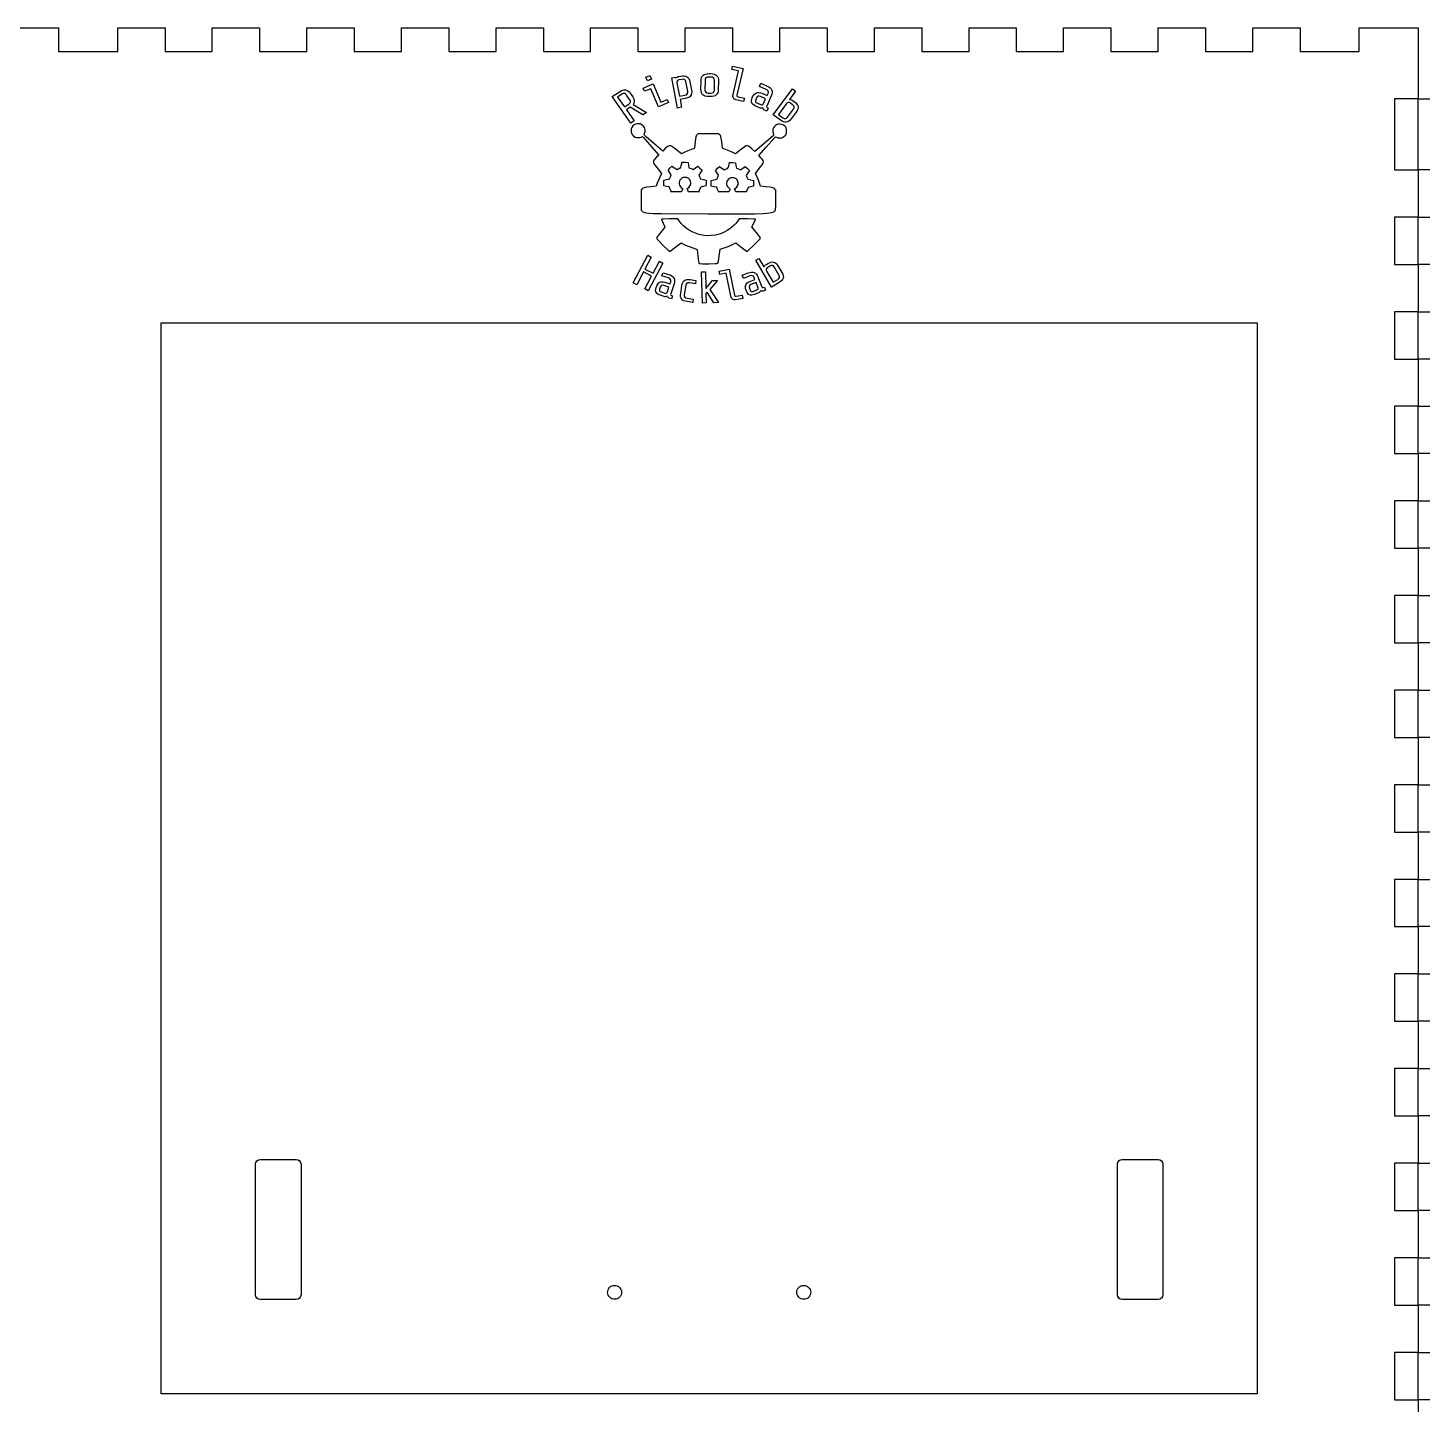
# Model space of a CAD drawing. Extents: x 0 to 1030, y 175 to 747.
# Drawn here: x 306.1 to 600.9, y 455.9 to 746.8 of the extents above; entities that cross this region are included whole.
import ezdxf

# ---------------------------------------------------------------- set-up
doc = ezdxf.new("R2010")
doc.units = 0
doc.layers.add('Layer_1', color=7, linetype='CONTINUOUS')

msp = doc.modelspace()

# ---------------------------------------------------------------- linework, layer by layer
at = {"layer": 'Layer_1', "color": 1}
for points in [[(300.126999, 746.809952), (312.626999, 746.809952), (312.626999, 741.809952), (325.126999, 741.809952), (325.126999, 746.809952), (335.126999, 746.809952), (335.126999, 741.809952), (345.126999, 741.809952), (345.126999, 746.809952), (355.126999, 746.809952), (355.126999, 741.809952), (365.126999, 741.809952), (365.126999, 746.809952), (375.126999, 746.809952), (375.126999, 741.809952), (385.126999, 741.809952), (385.126999, 746.809952), (395.126999, 746.809952), (395.126999, 741.809952), (405.126999, 741.809952), (405.126999, 746.809952), (415.126999, 746.809952), (415.126999, 741.809952), (425.126999, 741.809952), (425.126999, 746.809952), (435.126999, 746.809952), (435.126999, 741.809952), (445.126999, 741.809952), (445.126999, 746.809952), (455.126999, 746.809952), (455.126999, 741.809952), (465.126999, 741.809952), (465.126999, 746.809952), (475.126999, 746.809952), (475.126999, 741.809952), (485.126999, 741.809952), (485.126999, 746.809952), (495.126999, 746.809952), (495.126999, 741.809952), (505.126999, 741.809952), (505.126999, 746.809952), (515.126999, 746.809952), (515.126999, 741.809952), (525.126999, 741.809952), (525.126999, 746.809952), (535.126999, 746.809952), (535.126999, 741.809952), (545.126999, 741.809952), (545.126999, 746.809952), (555.126999, 746.809952), (555.126999, 741.809952), (565.126999, 741.809952), (565.126999, 746.809952), (575.126999, 746.809952), (575.126999, 741.809952), (587.626992, 741.809952), (587.626992, 746.809952), (600.126999, 746.809952), (600.126999, 731.809952), (595.126984, 731.809952), (595.126984, 716.809952), (600.126999, 716.809952), (600.126999, 706.809952), (595.126984, 706.809952), (595.126984, 696.809952), (600.126999, 696.809952), (600.126999, 686.809952), (595.126984, 686.809952), (595.126984, 676.809952), (600.126999, 676.809952), (600.126999, 666.809952), (595.126984, 666.809952), (595.126984, 656.809952), (600.126999, 656.809952), (600.126999, 646.809952), (595.126984, 646.809952), (595.126984, 636.809952), (600.126999, 636.809952), (600.126999, 626.809952), (595.126984, 626.809952), (595.126984, 616.809952), (600.126999, 616.809952), (600.126999, 606.809953), (595.126984, 606.809953), (595.126984, 596.809953), (600.126999, 596.809953), (600.126999, 586.809953), (595.126984, 586.809953), (595.126984, 576.809953), (600.126999, 576.809953), (600.126999, 566.809953), (595.126984, 566.809953), (595.126984, 556.809953), (600.126999, 556.809953), (600.126999, 546.809953), (595.126984, 546.809953), (595.126984, 536.809953), (600.126999, 536.809953), (600.126999, 526.809953), (595.126984, 526.809953), (595.126984, 516.809953), (600.126999, 516.809953), (600.126999, 506.809953), (595.126984, 506.809953), (595.126984, 496.809953), (600.126999, 496.809953), (600.126999, 486.809953), (595.126984, 486.809953), (595.126984, 476.809953), (600.126999, 476.809953), (600.126999, 466.809953), (595.126984, 466.809953), (595.126984, 456.809953), (600.126999, 456.809953), (600.126999, 446.809953)], [(605.126999, 716.809952), (600.126999, 716.809952), (600.126999, 731.809952), (605.126999, 731.809952)], [(605.126999, 696.809952), (600.126999, 696.809952), (600.126999, 706.809952), (605.126999, 706.809952)], [(605.126999, 676.809952), (600.126999, 676.809952), (600.126999, 686.809952), (605.126999, 686.809952)], [(605.126999, 656.809952), (600.126999, 656.809952), (600.126999, 666.809952), (605.126999, 666.809952)], [(605.126999, 636.809952), (600.126999, 636.809952), (600.126999, 646.809952), (605.126999, 646.809952)], [(605.126999, 616.809952), (600.126999, 616.809952), (600.126999, 626.809952), (605.126999, 626.809952)], [(605.126999, 596.809953), (600.126999, 596.809953), (600.126999, 606.809953), (605.126999, 606.809953)], [(605.126999, 576.809953), (600.126999, 576.809953), (600.126999, 586.809953), (605.126999, 586.809953)], [(605.126999, 556.809953), (600.126999, 556.809953), (600.126999, 566.809953), (605.126999, 566.809953)], [(605.126999, 536.809953), (600.126999, 536.809953), (600.126999, 546.809953), (605.126999, 546.809953)], [(605.126999, 516.809953), (600.126999, 516.809953), (600.126999, 526.809953), (605.126999, 526.809953)], [(355.291379, 507.586574), (362.870648, 507.586574)], [(537.508374, 507.586574), (545.087643, 507.586574)], [(354.273405, 478.989336), (354.273405, 506.568605)], [(363.888623, 506.568605), (363.888623, 478.989336)], [(536.490399, 478.989336), (536.490399, 506.568605)], [(546.105589, 506.568605), (546.105589, 478.989336)], [(605.126999, 496.809953), (600.126999, 496.809953), (600.126999, 506.809953), (605.126999, 506.809953)], [(605.126999, 476.809953), (600.126999, 476.809953), (600.126999, 486.809953), (605.126999, 486.809953)], [(362.870648, 477.97137), (355.291379, 477.97137)], [(545.087643, 477.97137), (537.508374, 477.97137)], [(605.126999, 456.809953), (600.126999, 456.809953), (600.126999, 466.809953), (605.126999, 466.809953)]]:
    msp.add_lwpolyline(points, dxfattribs=at)
at = {"layer": 'Layer_1', "color": 7}
for points in [[(450.16723, 737.143271), (450.492718, 737.143271)], [(455.241103, 732.734886), (456.368799, 737.716217), (454.953219, 738.027314), (455.114311, 738.738914), (457.348462, 738.247912), (456.070403, 732.602328)], [(445.1004, 731.850166), (444.025101, 731.645434), (444.343437, 730.022796), (443.519989, 729.865958), (442.265284, 736.260995), (443.040345, 736.408605), (443.04029, 736.408605)], [(443.04029, 736.408605), (443.085264, 736.179458)], [(443.332239, 735.176977), (443.884654, 732.361243), (445.05689, 732.584561)], [(443.815297, 736.556221), (444.164085, 736.622701)], [(444.401415, 735.924664), (443.858916, 735.821555), (443.858916, 735.821826)], [(445.661701, 733.343366), (445.249734, 735.443166)], [(446.110569, 735.409111), (446.447599, 733.691098)], [(448.441549, 733.862311), (448.467016, 735.611941)], [(449.308833, 735.804975), (449.277405, 733.666378)], [(450.580985, 736.412675), (450.058155, 736.426221)], [(451.280133, 733.631673), (451.31156, 735.770134), (451.311669, 735.770269)], [(452.146983, 735.564053), (452.121516, 733.814287), (452.121516, 733.814157)], [(462.231767, 733.811691), (460.838836, 734.433745), (461.144331, 735.097721), (462.447423, 734.515824)], [(432.693468, 729.489883), (434.320207, 727.170428), (433.613961, 726.689607), (429.687507, 732.288115), (431.213516, 733.327094)], [(431.731198, 732.793628), (430.813957, 732.169131), (432.272397, 730.089688), (433.189639, 730.714185)], [(433.37273, 731.701466), (432.727604, 732.62119)], [(433.484784, 733.029971), (434.023219, 732.262199)], [(450.00798, 733.023973), (450.530919, 733.010427)], [(450.421411, 732.282962), (450.095814, 732.282962)], [(456.342953, 732.243754), (457.623776, 731.962231), (457.462684, 731.250632), (455.844831, 731.606225), (455.844831, 731.606095)], [(459.298035, 732.02638), (459.379474, 732.203565)], [(460.224813, 732.039038), (460.021186, 731.596201)], [(461.683741, 730.854052), (462.131796, 731.828042), (461.008489, 732.329762)], [(461.322924, 732.990064), (462.437236, 732.492414), (462.640917, 732.93511)], [(463.323539, 732.416983), (462.345935, 730.291814)], [(465.25859, 727.299724), (463.699203, 728.426753), (467.784256, 733.913873), (468.460538, 733.42518), (467.176681, 731.700659)], [(467.890079, 731.426191), (468.176501, 731.219156)], [(434.083798, 730.637123), (436.93414, 728.950038), (436.162981, 728.424992), (433.489173, 730.031482), (432.693468, 729.489883)], [(460.851082, 729.891989), (460.051259, 730.249219)], [(460.267186, 730.952848), (461.067009, 730.595758), (461.066684, 730.595878)], [(462.674404, 729.825515), (462.389283, 729.205764), (461.895008, 729.426502), (461.893599, 729.426112)], [(466.534698, 730.838322), (464.81319, 728.525928), (465.775785, 727.830199)], [(466.751871, 727.90848), (468.035728, 729.633012)], [(467.818393, 730.573759), (467.37283, 730.89571)], [(468.595241, 728.987486), (467.544867, 727.576495)], [(435.196593, 726.548163), (434.895271, 726.523075), (434.601697, 726.436488), (434.326113, 726.287241), (434.078759, 726.073915), (433.857739, 725.777925), (433.719567, 725.459892), (433.662131, 725.131277), (433.683263, 724.803599), (433.780905, 724.488237), (433.952942, 724.19656), (434.197261, 723.940022), (434.511751, 723.730142), (434.794, 723.643793), (435.150319, 723.617893), (435.513033, 723.650837), (435.814193, 723.742989), (436.078127, 723.872085), (436.273464, 723.640802), (437.990692, 721.672547), (439.512691, 719.935503), (438.96602, 719.381951), (438.50003, 718.866045), (438.432678, 718.708481), (438.419673, 718.530532), (438.443515, 718.288418), (438.562559, 718.023644), (438.849631, 717.616049), (439.377446, 716.945245), (440.078652, 716.018683), (439.74211, 715.262712), (439.448211, 714.59238), (439.214187, 713.975458), (439.006658, 713.376731), (437.823423, 713.222932), (436.962967, 713.115798), (436.445826, 713.020427), (436.154257, 712.906238), (435.970408, 712.742789), (435.792356, 712.534405), (435.792356, 710.401216), (435.792356, 708.268033), (435.989318, 708.060504), (436.149814, 707.912823), (436.367637, 707.819024), (436.779172, 707.742163), (437.5208, 707.645697), (438.359312, 707.576682), (440.089544, 707.538265), (449.915758, 707.512365), (459.935195, 707.524123), (461.590001, 707.564924), (462.46227, 707.644608), (463.344671, 707.77527), (463.845394, 707.892125), (463.983944, 707.964283), (464.089063, 708.052436), (464.165301, 708.184122), (464.217319, 708.386779), (464.267169, 709.115463), (464.275296, 710.458479), (464.275296, 712.534177), (464.097462, 712.742486), (463.913829, 712.905772), (463.622423, 713.020042), (463.104578, 713.116118), (462.242117, 713.224742), (461.059098, 713.378465), (460.853466, 713.975154), (460.619442, 714.592071), (460.325543, 715.262403), (459.989, 716.020807), (460.784489, 717.073484), (461.358795, 717.830556), (461.622567, 718.243017), (461.651826, 718.509514), (461.588918, 718.764882), (461.421595, 719.036636), (461.137829, 719.352393), (460.692212, 719.798968), (462.249161, 721.570126), (464.001446, 723.572339), (464.196783, 723.803703), (464.430374, 723.69445), (464.706283, 723.592025), (464.982355, 723.540278), (465.253984, 723.540278), (465.516293, 723.585739), (465.764622, 723.67813), (465.99415, 723.815933), (466.200052, 723.997962), (466.377616, 724.222818), (466.46946, 724.381011), (466.523915, 724.53669), (466.556426, 724.996362), (466.543422, 725.347724), (466.48772, 725.598616), (466.3651, 725.812809), (466.151069, 726.054056), (465.869416, 726.27836), (465.552489, 726.419458), (465.21573, 726.479847), (464.874527, 726.461803), (464.54427, 726.368318), (464.240347, 726.201656), (463.978038, 725.964565), (463.772894, 725.659401), (463.666908, 725.391641), (463.617058, 725.121296), (463.624102, 724.854874), (463.688962, 724.598802), (463.81402, 724.177959), (463.690533, 724.017333), (463.313189, 723.656483), (461.821425, 722.356051), (459.817559, 720.653204), (459.2199, 721.239382), (458.669111, 721.735834), (458.496315, 721.82415), (458.312845, 721.860238), (458.047285, 721.860238), (457.848047, 721.811634), (456.706371, 720.963581), (455.720098, 720.197412), (455.036934, 720.523913), (454.356426, 720.818647), (453.679711, 721.068753), (453.203263, 721.244751), (453.004405, 721.36114), (452.835619, 722.724075), (452.662119, 723.866861), (452.57927, 724.078778), (452.455404, 724.222694), (452.242457, 724.432335), (450.032905, 724.432335), (447.823137, 724.432335), (447.604663, 724.217123), (447.477383, 724.071171), (447.393722, 723.863881), (447.224556, 722.752625), (447.061568, 721.395174), (447.022555, 721.333999), (446.901506, 721.261061), (446.386262, 721.068753), (445.708192, 720.818018), (445.024541, 720.521789), (444.336989, 720.193256), (443.399916, 720.921154), (442.659371, 721.491721), (442.245019, 721.777909), (441.998694, 721.870457), (441.762177, 721.86027), (441.576215, 721.825754), (441.409163, 721.745441), (440.912721, 721.304512), (440.381167, 720.783903), (438.393123, 722.469027), (436.891659, 723.774081), (436.541246, 724.112893), (436.439324, 724.259398), (436.585894, 724.666365), (436.651079, 724.92856), (436.656497, 725.199604), (436.59982, 725.477556), (436.482509, 725.761003), (436.243825, 726.096911), (435.935404, 726.342315), (435.579247, 726.494151), (435.197081, 726.549837), (435.197081, 726.549837)], [(444.441783, 718.409467), (445.077317, 718.389852), (445.713015, 718.370237), (445.816887, 717.794019), (445.920922, 717.217958), (446.350879, 717.051848), (446.780836, 716.885891), (447.290012, 717.232544), (447.799025, 717.57936), (448.239114, 717.141963), (448.67915, 716.704328), (448.324835, 716.204424), (447.970411, 715.704357), (448.151552, 715.300295), (448.345425, 714.876233), (448.956847, 714.747684), (449.555374, 714.63945), (449.535867, 714.019001), (449.515819, 713.39847), (448.997215, 713.308355), (448.608709, 713.220987), (448.402699, 713.137694), (448.172792, 712.6723), (448.018907, 712.287604), (448.11411, 712.146511), (445.824961, 712.146511), (445.536047, 712.827356), (445.693887, 712.956998), (445.900603, 713.089069), (446.125307, 713.386706), (446.230968, 713.611796), (446.288296, 713.844417), (446.299133, 714.078214), (446.264454, 714.306679), (446.186536, 714.523375), (446.066734, 714.722039), (445.906726, 714.896151), (445.708138, 715.03928), (445.39159, 715.165315), (445.04692, 715.209258), (444.713086, 715.170029), (444.428995, 715.048151), (444.188197, 714.851216), (444.009604, 714.626283), (443.893757, 714.380641), (443.841197, 714.121827), (443.852576, 713.857129), (443.928543, 713.594001), (444.069587, 713.339809), (444.276302, 713.102095), (444.588515, 712.80618), (444.485022, 712.557173), (444.316074, 712.146674), (442.030176, 712.146674), (442.134536, 712.297411), (441.948302, 712.745401), (441.76196, 713.193618), (441.179744, 713.296125), (440.59731, 713.398632), (440.59731, 714.011323), (440.59731, 714.624007), (441.172375, 714.734198), (441.594258, 714.82965), (441.801082, 714.904154), (442.008122, 715.346731), (442.161411, 715.72907), (441.846055, 716.173603), (441.623355, 716.51532), (441.530753, 716.712884), (441.647684, 716.893737), (441.928741, 717.195612), (442.326567, 717.58376), (442.861372, 717.235768), (443.396177, 716.887858), (443.794327, 717.056481), (444.048184, 717.18173), (444.199901, 717.345411), (444.299493, 717.638264), (444.396972, 718.151114), (444.441403, 718.409142), (444.441403, 718.409142)], [(454.465771, 718.340907), (455.101523, 718.321292), (455.737057, 718.301677), (455.841092, 717.725377), (455.944965, 717.149322), (456.374922, 716.983207), (456.804988, 716.817255), (457.314055, 717.163984), (457.823068, 717.510794), (458.263103, 717.073322), (458.703355, 716.635763), (458.348932, 716.135864), (457.994617, 715.635721), (458.175595, 715.231729), (458.369631, 714.807429), (458.981053, 714.679124), (459.579417, 714.570814), (459.559368, 713.95044), (459.539862, 713.329834), (459.021367, 713.239719), (458.632861, 713.152427), (458.42685, 713.069134), (458.196998, 712.603734), (458.043112, 712.218968), (458.092421, 712.146029), (455.820231, 712.146029), (455.560144, 712.75879), (455.717984, 712.888433), (455.9247, 713.020427), (456.149405, 713.318146), (456.255065, 713.543236), (456.312393, 713.775857), (456.32323, 714.009572), (456.289093, 714.238038), (456.211121, 714.454815), (456.091373, 714.653479), (455.93131, 714.827515), (455.732669, 714.970644), (455.416229, 715.096679), (455.071613, 715.140622), (454.737834, 715.101393), (454.453742, 714.979439), (454.212945, 714.782504), (454.034297, 714.557566), (453.91845, 714.31193), (453.865891, 714.05311), (453.877269, 713.788417), (453.953182, 713.525289), (454.094171, 713.271179), (454.300887, 713.033383), (454.613154, 712.737468), (454.50977, 712.488456), (454.368726, 712.146116), (452.102064, 712.146116), (452.159283, 712.228705), (451.972941, 712.676765), (451.786708, 713.124988), (451.204328, 713.227413), (450.622112, 713.32992), (450.622112, 713.942605), (450.622112, 714.555371), (451.197014, 714.665567), (451.618951, 714.761014), (451.825829, 714.835518), (452.032761, 715.278095), (452.18605, 715.660434), (451.870694, 716.104891), (451.647994, 716.44669), (451.555338, 716.644248), (451.672269, 716.825106), (451.95338, 717.126976), (452.351314, 717.515042), (452.886119, 717.167132), (453.420762, 716.819146), (453.818912, 716.987845), (454.072823, 717.113099), (454.22454, 717.276699), (454.324078, 717.569552), (454.421557, 718.082478), (454.465988, 718.34043), (454.465988, 718.34043)], [(441.803358, 706.415158), (440.467212, 706.397115), (440.17055, 706.372786), (440.078869, 706.335886), (440.462173, 705.51175), (440.845477, 704.766523), (440.574336, 704.415866), (439.673675, 703.281706), (439.228708, 702.687845), (439.042962, 702.359934), (439.13123, 702.213272), (439.393105, 701.91273), (440.413407, 700.876373), (441.542728, 699.80362), (441.793442, 699.612413), (441.917038, 699.580227), (443.170659, 700.505374), (444.292287, 701.380872), (444.933673, 701.043317), (445.50359, 700.769363), (446.139558, 700.504513), (446.756616, 700.282008), (447.269476, 700.134874), (447.513145, 700.06115), (447.614471, 699.993701), (447.788621, 698.52379), (447.95058, 697.391824), (448.014139, 697.139127), (448.078348, 697.032231), (448.294762, 696.989859), (448.755713, 696.960057), (450.080859, 696.938871), (451.393488, 696.967101), (451.838725, 696.999287), (452.033195, 697.043231), (452.141402, 697.527692), (452.288839, 698.558793), (452.510943, 700.01906), (453.361538, 700.3087), (454.168025, 700.604219), (454.978144, 700.964288), (455.790755, 701.370393), (456.870443, 700.531828), (458.112686, 699.608642), (458.234223, 699.591411), (458.448903, 699.728975), (459.650887, 700.873095), (460.674277, 701.912513), (460.936857, 702.213683), (461.025341, 702.36066), (460.839595, 702.688565), (460.394683, 703.282432), (459.494021, 704.416592), (459.22288, 704.767244), (459.606184, 705.512476), (459.989542, 706.336607), (459.897861, 706.373452), (459.601633, 706.397781), (458.267275, 706.415825), (456.545008, 706.415825), (456.234908, 705.990116), (455.873495, 705.53907), (455.462719, 705.107401), (455.010167, 704.70051), (454.52337, 704.323817), (454.00986, 703.982728), (453.477222, 703.682582), (452.932989, 703.428942), (452.384746, 703.227141), (451.497035, 703.010055), (450.548854, 702.893585), (449.600185, 702.881826), (448.710956, 702.97892), (447.984012, 703.148091), (447.277387, 703.385415), (446.597312, 703.6869), (445.949965, 704.04885), (445.341469, 704.467423), (444.778054, 704.938701), (444.265899, 705.458844), (443.811071, 706.024079), (443.5279, 706.415754), (441.803358, 706.415754), (441.803358, 706.415754)], [(454.770331, 690.087291), (453.798149, 694.933729), (452.441146, 694.661515), (452.302265, 695.35387), (454.443931, 695.783482), (455.545737, 690.29085)], [(464.978886, 692.951899), (463.393067, 692.008172), (460.022626, 697.671807), (460.710353, 698.081075), (461.769634, 696.301084)], [(462.280155, 696.824011), (462.571427, 696.997356)], [(463.013456, 696.438693), (462.560364, 696.169062), (462.560364, 696.169051)], [(464.992526, 694.493894), (463.933244, 696.273897)], [(464.71727, 696.521341), (465.583954, 695.064976)], [(441.564856, 693.940837), (440.1761, 694.389267), (440.393079, 695.061247), (441.692238, 694.641756)], [(440.793073, 693.05223), (441.904078, 692.693492), (442.048731, 693.141475)], [(446.195957, 693.605005), (447.398415, 693.433953), (447.298967, 692.734847), (446.003295, 692.919154)], [(458.807252, 694.383637), (457.445053, 693.860055), (457.191706, 694.519177), (458.466022, 695.008987)], [(458.765084, 693.207504), (459.854844, 693.626374), (459.685947, 694.065788)], [(460.479755, 692.000574), (460.10818, 692.967297), (459.009632, 692.545051)], [(460.500521, 694.177083), (461.311231, 692.067872)], [(462.299272, 695.411077), (463.719672, 693.024257), (464.698673, 693.606859)], [(438.978665, 691.906661), (439.036531, 692.085866)], [(439.855987, 692.018767), (439.711334, 691.570783)], [(440.68468, 690.020126), (439.887265, 690.277611)], [(440.014669, 690.978139), (440.812083, 690.720655), (440.81206, 690.72109)], [(441.368865, 691.035882), (441.687102, 692.021445), (440.567137, 692.383081)], [(442.419364, 690.152602), (442.21685, 689.525415), (441.724065, 689.684534), (441.724004, 689.684587)], [(442.752502, 692.716372), (442.058169, 690.566042)], [(444.160494, 690.661148), (444.399167, 692.338993)], [(445.218002, 692.412765), (444.926289, 690.362058)], [(455.924383, 690.078714), (457.152147, 690.325009), (457.291028, 689.632654), (455.740166, 689.32156), (455.740171, 689.32156)], [(458.073117, 691.176356), (458.005564, 691.352122)], [(458.685008, 691.815071), (458.853907, 691.375656)], [(459.462226, 691.105098), (460.244391, 691.405741), (460.244389, 691.405774)], [(460.585621, 690.780413), (459.803455, 690.47977)], [(461.851991, 691.97308), (462.088448, 691.3579), (461.605087, 691.172108), (461.605073, 691.172264)], [(445.5392, 689.656716), (446.834871, 689.472409), (446.735425, 688.773304), (445.532966, 688.944356), (445.532974, 688.944311)]]:
    msp.add_lwpolyline(points, dxfattribs=at)
for points in [[(436.539729, 733.40252), (436.252928, 734.07464), (438.363104, 734.948778), (439.98838, 731.140062), (441.33455, 731.697668), (441.621351, 731.025553), (439.502071, 730.147617), (437.876795, 733.956338)], [(437.6438, 736.759995), (437.987928, 735.953425), (437.123896, 735.595388), (436.779713, 736.401957)], [(436.280672, 695.20796), (434.874072, 692.522312), (434.148447, 692.902361), (437.206276, 698.740714), (437.9319, 698.360665), (436.603929, 695.82515), (438.322073, 694.925276), (439.650044, 697.460791), (440.375668, 697.080742), (437.31784, 691.242389), (436.592216, 691.622438), (437.998817, 694.308075)], [(449.512293, 690.677316), (449.570398, 688.663295), (448.77044, 688.640169), (448.58036, 695.228088), (449.380323, 695.251103), (449.482968, 691.693636), (450.912208, 693.411484), (451.91922, 693.440481), (450.335148, 691.539202), (452.18675, 688.738633), (451.198567, 688.710059), (449.748849, 690.966499), (449.512301, 690.677104)]]:
    msp.add_lwpolyline(points, close=True, dxfattribs=at)
at = {"layer": 'Layer_1', "color": 1}
for points in [[(334.331458, 684.456032), (566.047564, 684.456032), (566.047564, 458.029321), (334.331458, 458.029321)], [(354.273405, 478.989336)], [(536.490399, 478.989336)]]:
    msp.add_lwpolyline(points, close=True, dxfattribs=at)
at = {"layer": 'Layer_1', "color": 7}
for points in [[(448.889062, 736.792018), (449.168945, 737.034329), (449.595001, 737.151414), (450.16723, 737.143271)], [(450.492718, 737.143271), (451.064947, 737.134241), (451.484085, 737.005082), (451.750133, 736.755795)], [(443.085264, 736.179458), (443.255513, 736.370304), (443.498857, 736.495892), (443.815297, 736.556221)], [(443.417905, 735.559707), (443.335833, 735.431816), (443.307277, 735.30424), (443.332239, 735.176977)], [(443.858916, 735.821826), (443.645752, 735.781137), (443.498749, 735.693764), (443.417905, 735.559707)], [(444.164085, 736.622701), (444.732376, 736.730966), (445.172647, 736.689357), (445.484896, 736.497875)], [(444.975775, 735.866328), (444.831824, 735.951348), (444.64037, 735.970793), (444.401415, 735.924664)], [(445.249734, 735.443166), (445.211082, 735.640435), (445.119762, 735.781489), (444.975775, 735.866328)], [(445.484896, 736.497875), (445.795881, 736.312913), (446.004439, 735.949992), (446.110569, 735.409111)], [(448.467016, 735.611941), (448.474963, 736.156348), (448.615645, 736.549707), (448.889062, 736.792018)], [(449.503194, 736.268836), (449.376618, 736.16048), (449.311831, 736.00586), (449.308833, 735.804975)], [(450.058155, 736.426221), (449.814793, 736.426221), (449.629806, 736.373759), (449.503194, 736.268836)], [(451.131016, 736.239565), (451.007692, 736.351536), (450.824348, 736.409239), (450.580985, 736.412675)], [(451.311669, 735.770269), (451.316004, 735.971155), (451.255786, 736.127586), (451.131016, 736.239565)], [(451.750133, 736.755795), (452.022719, 736.505616), (452.155002, 736.108369), (452.146983, 735.564053)], [(462.447423, 734.515824), (462.968682, 734.283104), (463.300528, 733.999731), (463.442962, 733.665706)], [(431.213516, 733.327094), (431.67351, 733.640222), (432.090914, 733.774717), (432.465729, 733.730582)], [(432.273047, 732.961585), (432.117465, 732.989616), (431.936848, 732.933631), (431.731198, 732.793628)], [(432.727604, 732.62119), (432.585532, 732.823794), (432.434013, 732.937259), (432.273047, 732.961585)], [(432.465729, 733.730582), (432.842169, 733.69529), (433.181855, 733.461753), (433.484784, 733.029971)], [(433.189639, 730.714185), (433.395289, 730.854195), (433.51231, 731.00081), (433.540703, 731.154031)], [(433.540703, 731.154031), (433.571047, 731.316387), (433.515055, 731.498865), (433.37273, 731.701466)], [(434.023219, 732.262199), (434.445826, 731.659724), (434.466018, 731.118032), (434.083798, 730.637123)], [(445.05689, 732.584561), (445.295845, 732.62978), (445.466058, 732.718282), (445.567528, 732.850067)], [(446.269277, 732.449023), (446.051887, 732.156876), (445.662261, 731.957257), (445.1004, 731.850166)], [(445.567528, 732.850067), (445.669034, 732.981671), (445.700426, 733.146104), (445.661701, 733.343366)], [(446.447599, 733.691098), (446.552465, 733.156553), (446.493024, 732.742528), (446.269277, 732.449023)], [(448.828592, 732.670574), (448.562544, 732.920662), (448.43353, 733.317908), (448.441549, 733.862311)], [(450.095814, 732.282962), (449.523585, 732.291993), (449.101178, 732.421197), (448.828592, 732.670574)], [(449.277405, 733.666378), (449.27307, 733.465493), (449.333252, 733.309063), (449.457949, 733.197088)], [(449.457949, 733.197088), (449.581274, 733.085207), (449.764618, 733.027502), (450.00798, 733.023973)], [(451.689663, 732.63421), (451.416354, 732.391809), (450.993603, 732.274726), (450.421411, 732.282962)], [(450.530919, 733.010427), (450.774281, 733.010427), (450.95925, 733.062842), (451.085826, 733.167671)], [(451.085826, 733.167671), (451.212438, 733.276121), (451.277207, 733.430788), (451.280133, 733.631673)], [(452.121516, 733.814157), (452.113569, 733.269837), (451.969618, 732.876522), (451.689663, 732.63421)], [(455.318642, 731.960735), (455.192463, 732.147872), (455.166617, 732.405922), (455.241103, 732.734886)], [(455.844831, 731.606095), (455.626574, 731.654031), (455.451178, 731.772244), (455.318642, 731.960735)], [(456.070403, 732.602328), (456.047645, 732.501118), (456.056857, 732.422747), (456.098037, 732.367214)], [(456.098037, 732.367214), (456.13929, 732.312036), (456.220929, 732.270883), (456.342953, 732.243754)], [(459.175902, 730.960271), (459.056406, 731.234237), (459.097117, 731.589607), (459.298035, 732.02638)], [(459.379474, 732.203565), (459.800383, 733.118448), (460.448199, 733.380614), (461.322924, 732.990064)], [(460.021186, 731.596201), (459.950601, 731.442713), (459.935068, 731.314505), (459.974587, 731.211575)], [(459.974587, 731.211575), (460.01407, 731.108645), (460.111603, 731.022403), (460.267186, 730.952848)], [(460.552794, 732.35149), (460.404761, 732.296315), (460.295434, 732.192165), (460.224813, 732.039038)], [(461.008489, 732.329762), (460.85269, 732.399404), (460.700791, 732.406646), (460.552794, 732.35149)], [(462.665843, 733.436423), (462.598184, 733.587563), (462.453492, 733.712652), (462.231767, 733.811691)], [(462.640917, 732.93511), (462.725085, 733.118089), (462.733393, 733.285193), (462.665843, 733.436423)], [(463.442962, 733.665706), (463.591393, 733.329059), (463.551585, 732.912818), (463.323539, 732.416983)], [(467.176681, 731.700659), (467.413577, 731.689822), (467.651377, 731.598332), (467.890079, 731.426191)], [(468.176501, 731.219156), (468.643213, 730.881782), (468.911392, 730.535228), (468.981038, 730.179494)], [(460.051259, 730.249219), (459.595925, 730.452542), (459.304139, 730.68956), (459.175902, 730.960271)], [(461.521458, 729.912362), (461.302189, 729.796858), (461.078731, 729.790067), (460.851082, 729.891989)], [(461.066684, 730.595878), (461.246433, 730.51538), (461.379276, 730.50588), (461.465214, 730.567376)], [(461.465214, 730.567376), (461.551151, 730.628883), (461.623993, 730.724442), (461.683741, 730.854052)], [(461.665535, 729.613343), (461.597407, 729.700172), (461.549381, 729.799845), (461.521458, 729.912362)], [(461.893599, 729.426112), (461.815682, 729.460466), (461.73966, 729.522876), (461.665535, 729.613343)], [(462.345935, 730.291814), (462.305116, 730.203174), (462.307283, 730.120595), (462.352437, 730.044075)], [(462.352437, 730.044075), (462.405322, 729.970817), (462.512644, 729.897963), (462.674404, 729.825515)], [(466.87796, 731.036406), (466.726928, 731.009278), (466.612508, 730.94325), (466.534698, 730.838322)], [(467.37283, 730.89571), (467.197813, 731.022246), (467.032856, 731.069145), (466.87796, 731.036406)], [(468.164688, 730.118449), (468.13001, 730.280169), (468.014578, 730.431939), (467.818393, 730.573759)], [(468.035728, 729.633012), (468.156344, 729.795007), (468.19933, 729.956819), (468.164688, 730.118449)], [(468.981038, 730.179494), (469.054549, 729.829011), (468.92595, 729.431675), (468.595241, 728.987486)], [(466.498665, 726.861639), (466.133387, 726.820025), (465.720028, 726.966053), (465.25859, 727.299724)], [(465.775785, 727.830199), (465.972042, 727.688289), (466.153634, 727.625337), (466.32056, 727.641343)], [(466.32056, 727.641343), (466.487449, 727.657635), (466.63122, 727.74668), (466.751871, 727.90848)], [(467.544867, 727.576495), (467.218024, 727.137463), (466.86929, 726.899178), (466.498665, 726.861639)], [(461.769634, 696.301084), (461.867253, 696.505261), (462.037427, 696.67957), (462.280155, 696.824011)], [(462.250578, 695.787482), (462.218842, 695.644428), (462.235073, 695.51896), (462.299272, 695.411077)], [(462.560364, 696.169051), (462.382364, 696.063118), (462.279102, 695.935929), (462.250578, 695.787482)], [(462.571427, 696.997356), (463.046094, 697.279832), (463.454992, 697.384388), (463.798122, 697.311022)], [(463.548402, 696.570769), (463.391347, 696.601492), (463.213032, 696.557467), (463.013456, 696.438693)], [(463.933244, 696.273897), (463.833736, 696.441103), (463.705456, 696.540061), (463.548402, 696.570769)], [(463.798122, 697.311022), (464.138042, 697.243058), (464.444424, 696.97983), (464.71727, 696.521341)], [(439.036531, 692.085866), (439.33548, 693.011701), (439.920994, 693.333823), (440.793073, 693.05223)], [(442.017418, 693.626519), (441.936718, 693.764705), (441.785864, 693.869478), (441.564856, 693.940837)], [(441.692238, 694.641756), (442.211901, 694.473956), (442.557537, 694.237028), (442.729146, 693.930971)], [(442.048731, 693.141475), (442.108518, 693.326642), (442.098081, 693.488324), (442.017418, 693.626519)], [(442.729146, 693.930971), (442.906727, 693.622982), (442.914512, 693.218116), (442.752502, 692.716372)], [(444.399167, 692.338993), (444.473422, 692.860992), (444.654736, 693.221939), (444.943112, 693.421835)], [(444.943112, 693.421835), (445.237702, 693.620855), (445.655317, 693.681911), (446.195957, 693.605005)], [(445.458754, 692.834988), (445.325656, 692.746146), (445.245405, 692.605405), (445.218002, 692.412765)], [(446.003295, 692.919154), (445.773366, 692.951893), (445.591853, 692.923838), (445.458754, 692.834988)], [(458.005564, 691.352122), (457.656508, 692.26026), (457.909681, 692.87872), (458.765084, 693.207504)], [(458.466022, 695.008987), (458.975749, 695.204907), (459.393507, 695.237708), (459.719299, 695.107389)], [(459.356825, 694.423455), (459.207221, 694.480281), (459.024031, 694.467008), (458.807252, 694.383637)], [(459.685947, 694.065788), (459.616139, 694.247415), (459.506431, 694.366637), (459.356825, 694.423455)], [(459.719299, 695.107389), (460.050948, 694.979335), (460.311356, 694.669233), (460.500521, 694.177083)], [(464.698673, 693.606859), (464.898249, 693.725632), (465.021994, 693.861361), (465.06991, 694.014046)], [(465.831556, 693.875656), (465.732382, 693.539084), (465.448158, 693.231165), (464.978886, 692.951899)], [(465.06991, 694.014046), (465.117825, 694.166731), (465.09203, 694.32668), (464.992526, 694.493894)], [(465.583954, 695.064976), (465.853589, 694.611886), (465.936123, 694.215446), (465.831556, 693.875656)], [(438.979528, 690.867537), (438.836232, 691.118281), (438.835944, 691.464656), (438.978665, 691.906661)], [(439.887265, 690.277611), (439.433306, 690.424193), (439.130727, 690.620835), (438.979528, 690.867537)], [(439.711334, 691.570783), (439.661186, 691.415478), (439.660379, 691.290415), (439.708916, 691.195594)], [(439.708916, 691.195594), (439.757453, 691.100773), (439.85937, 691.028288), (440.014669, 690.978139)], [(440.132704, 692.354853), (439.998371, 692.286138), (439.906132, 692.174109), (439.855987, 692.018767)], [(440.567137, 692.383081), (440.411837, 692.4332), (440.267026, 692.423791), (440.132704, 692.354853)], [(441.318012, 690.112496), (441.122768, 689.977662), (440.911658, 689.946872), (440.68468, 690.020126)], [(440.81206, 690.72109), (440.991252, 690.663271), (441.118245, 690.668398), (441.193038, 690.73647)], [(441.193038, 690.73647), (441.267824, 690.804691), (441.326433, 690.904495), (441.368865, 691.035882)], [(441.487317, 689.840169), (441.413153, 689.916884), (441.356717, 690.007659), (441.318012, 690.112496)], [(441.724004, 689.684587), (441.646353, 689.709683), (441.567457, 689.761544), (441.487317, 689.840169)], [(442.058169, 690.566042), (442.029237, 690.476449), (442.03991, 690.397152), (442.090186, 690.328151)], [(442.090186, 690.328151), (442.148361, 690.263207), (442.258087, 690.204691), (442.419364, 690.152602)], [(444.379577, 689.460247), (444.158383, 689.732632), (444.085356, 690.132932), (444.160494, 690.661148)], [(444.926289, 690.362058), (444.898889, 690.169418), (444.936707, 690.011877), (445.039744, 689.889434)], [(445.039744, 689.889434), (445.142787, 689.766998), (445.309272, 689.689426), (445.5392, 689.656716)], [(455.14185, 689.432002), (454.958366, 689.548837), (454.834527, 689.767266), (454.770331, 690.087291)], [(455.545737, 690.29085), (455.565492, 690.192383), (455.604304, 690.126545), (455.662174, 690.093337)], [(455.662174, 690.093337), (455.720052, 690.060129), (455.807455, 690.055254), (455.924383, 690.078714)], [(458.726607, 690.368426), (458.457593, 690.473484), (458.239763, 690.742794), (458.073117, 691.176356)], [(458.689156, 692.250399), (458.627836, 692.112512), (458.626454, 691.967402), (458.685008, 691.815071)], [(459.009632, 692.545051), (458.8573, 692.486504), (458.750474, 692.388286), (458.689156, 692.250399)], [(459.803455, 690.47977), (459.358177, 690.308622), (458.999227, 690.271508), (458.726607, 690.368426)], [(458.853907, 691.375656), (458.912461, 691.223325), (458.990402, 691.125516), (459.087729, 691.082229)], [(459.087729, 691.082229), (459.185061, 691.038928), (459.309893, 691.046551), (459.462226, 691.105098)], [(460.244389, 691.405774), (460.420155, 691.473369), (460.515711, 691.557169), (460.531056, 691.657174)], [(460.531056, 691.657174), (460.5464, 691.75721), (460.5293, 691.871676), (460.479755, 692.000574)], [(461.020373, 691.250121), (460.953177, 691.02256), (460.80826, 690.86599), (460.585621, 690.780413)], [(461.323186, 691.144606), (461.217286, 691.157721), (461.116348, 691.192893), (461.020373, 691.250121)], [(461.311231, 692.067872), (461.345013, 691.97999), (461.403135, 691.924997), (461.485596, 691.902893)], [(461.605073, 691.172264), (461.528909, 691.142953), (461.434947, 691.133734), (461.323186, 691.144606)], [(461.485596, 691.902893), (461.571668, 691.888894), (461.6938, 691.912289), (461.851991, 691.97308)], [(445.532974, 688.944311), (444.98612, 689.022102), (444.601654, 689.19408), (444.379577, 689.460247)], [(455.740171, 689.32156), (455.530928, 689.279575), (455.331488, 689.316389), (455.14185, 689.432002)]]:
    msp.add_open_spline(points, degree=3, dxfattribs=at)
at = {"layer": 'Layer_1', "color": 1}
for points in [[(354.273405, 506.568605), (354.273405, 507.132561), (354.727415, 507.586574), (355.291379, 507.586574)], [(362.870648, 507.586574), (363.434613, 507.586574), (363.888623, 507.132561), (363.888623, 506.568605)], [(536.490399, 506.568605), (536.490399, 507.132561), (536.94441, 507.586574), (537.508374, 507.586574)], [(545.087643, 507.586574), (545.651579, 507.586574), (546.105589, 507.132561), (546.105589, 506.568605)], [(428.741684, 479.763344), (428.886628, 480.562705), (429.651864, 481.093431), (430.451328, 480.94906)], [(430.455505, 480.948298), (431.254544, 480.801619), (431.783605, 480.035242), (431.637507, 479.236097)], [(468.741684, 479.763344), (468.886628, 480.562705), (469.651863, 481.093431), (470.451328, 480.94906)], [(470.455505, 480.948298), (471.254544, 480.801619), (471.783605, 480.035242), (471.637507, 479.236097)], [(355.291379, 477.97137), (354.727415, 477.97137), (354.273405, 478.425383), (354.273405, 478.989336)], [(363.888623, 478.989336), (363.888623, 478.425383), (363.434613, 477.97137), (362.870648, 477.97137)], [(429.92617, 478.05285), (429.126915, 478.198369), (428.59674, 478.963984), (428.741684, 479.763344)], [(431.637507, 479.236097), (431.49141, 478.436953), (430.72542, 477.907336), (429.92617, 478.05285)], [(469.92617, 478.05285), (469.126915, 478.198369), (468.59674, 478.963984), (468.741684, 479.763344)], [(471.637507, 479.236097), (471.491409, 478.436953), (470.725419, 477.907336), (469.92617, 478.05285)], [(537.508374, 477.97137), (536.94441, 477.97137), (536.490399, 478.425383), (536.490399, 478.989336)], [(546.105589, 478.989336), (546.105589, 478.425383), (545.651579, 477.97137), (545.087643, 477.97137)]]:
    msp.add_open_spline(points, degree=3, dxfattribs=at)

doc.saveas('drawing.dxf')
